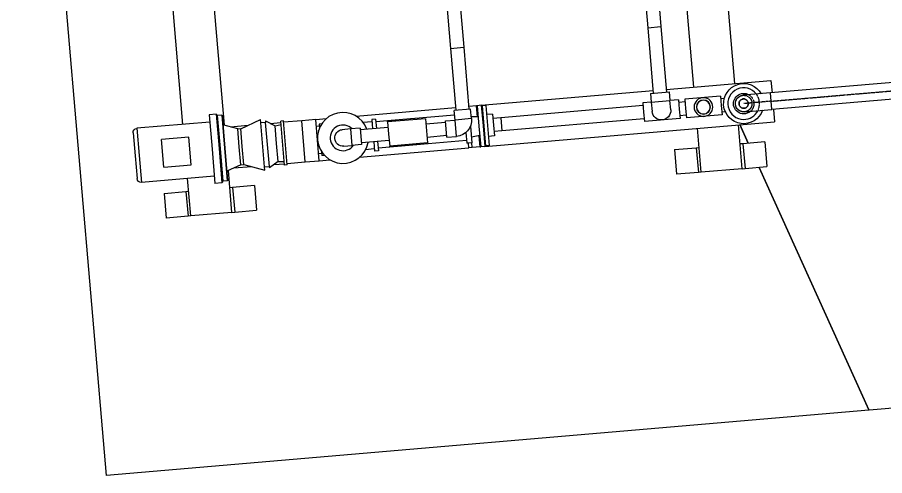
# Model space of a CAD drawing. Header units: millimetres. Extents: x 2383 to 246042, y -31587 to -6960.
# Drawn here: x 240308 to 243459, y -11200 to -9537 of the extents above; entities that cross this region are included whole.
import ezdxf

# ---------------------------------------------------------------- set-up
doc = ezdxf.new("R2010")
doc.units = ezdxf.units.MM
doc.header["$MEASUREMENT"] = 0
doc.linetypes.add('CENTER2', pattern=[1.125, 0.75, -0.125, 0.125, -0.125])
doc.linetypes.add('HIDDEN2', pattern=[0.1875, 0.125, -0.0625])
for name, color, linetype in [('Top (Plan) View-50-PES-D1-029', 4, 'Continuous'), ('Top (Plan) View-50-PES-D1-345', 170, 'Continuous'), ('Top (Plan) View-A-FLOR', 192, 'Continuous'), ('Top (Plan) View-CENTER', 1, 'CENTER2'), ('Top (Plan) View-CONST', 3, 'Continuous'), ('Top (Plan) View-HIDDEN', 7, 'HIDDEN2')]:
    doc.layers.add(name, color=color, linetype=linetype)

# ---------------------------------------------------------------- blocks, each defined once
blk = doc.blocks.new('*U271')
at = {"layer": 'Top (Plan) View-A-FLOR', "color": 0, "linetype": 'ByBlock', "lineweight": -2}
for p, q in [((240308.1, -7423.3), (241675, -7306.1)), ((241735.1, -7301), (241743.7, -7300.2)), ((241743.7, -7300.2), (242166.9, -8235.2)), ((240631.7, -11200.3), (240308.1, -7423.3)), ((242232.5, -8380.1), (242516.8, -9008.2)), ((242616.6, -9228.8), (242741.3, -9504.3)), ((242932.3, -9926.1), (242962.9, -9993.7)), ((243002.2, -10080.7), (243401.6, -10962.9)), ((243401.6, -10962.9), (240631.7, -11200.3))]:
    blk.add_line(p, q, dxfattribs=at)
blk = doc.blocks.new('*U272')
at = {"layer": 'Top (Plan) View-A-FLOR', "color": 0, "linetype": 'ByBlock', "lineweight": -2}
for p, q in [((242963.4, -9993.7), (242932.8, -9926)), ((243402.1, -10962.9), (243002.7, -10080.6)), ((245029.2, -10823.5), (243402.1, -10962.9))]:
    blk.add_line(p, q, dxfattribs=at)
blk = doc.blocks.new('*U308')
at = {"layer": 'Top (Plan) View-CONST', "color": 0, "linetype": 'ByBlock', "lineweight": -2}
for p, q in [((240746.3, -8015.6), (240895.8, -8002.8)), ((240924.1, -8334), (240895.8, -8002.8)), ((240773.3, -8330.9), (240746.3, -8015.6)), ((240992.4, -9131.1), (240938.2, -8498.5)), ((240841.6, -9128), (240790.1, -8527.2)), ((240909.8, -9925.1), (240858.4, -9324.3)), ((241060.6, -9928.2), (241006.5, -9295.6)), ((241087.7, -10244.6), (241074.7, -10092.7)), ((240938.3, -10257.4), (240926.6, -10121.4)), ((241087.7, -10244.6), (240938.3, -10257.4))]:
    blk.add_line(p, q, dxfattribs=at)
blk = doc.blocks.new('*U311')
at = {"layer": 'Top (Plan) View-CONST', "color": 0, "linetype": 'ByBlock', "lineweight": -2}
for p, q in [((242600.3, -7856.9), (242749.7, -7844.1)), ((242778.7, -8182.8), (242749.7, -7844.1)), ((242629.3, -8195.6), (242600.3, -7856.9)), ((242697.5, -8992.7), (242642.1, -8345.1)), ((242847, -8979.9), (242791.5, -8332.3)), ((242915.2, -9777), (242859.8, -9129.4)), ((242765.8, -9789.8), (242710.3, -9142.2)), ((242792.2, -10098.7), (242778.6, -9939.2)), ((242941.7, -10085.9), (242928, -9926.4)), ((242941.7, -10085.9), (242792.2, -10098.7))]:
    blk.add_line(p, q, dxfattribs=at)
blk = doc.blocks.new('*U331')
at = {"layer": 'Top (Plan) View-CONST', "color": 0, "linetype": 'ByBlock', "lineweight": -2}
for p, q in [((242512.7, -8578), (242560.6, -8573.9)), ((242512.7, -8578), (242550.2, -9015.4)), ((242560.6, -8573.9), (242598, -9011.3)), ((242556.8, -9093.2), (242598, -9574.3)), ((242604.7, -9089.1), (242645.9, -9570.2)), ((242598, -9574.3), (242645.9, -9570.2))]:
    blk.add_line(p, q, dxfattribs=at)
blk = doc.blocks.new('*U332')
at = {"layer": 'Top (Plan) View-CONST', "color": 0, "linetype": 'ByBlock', "lineweight": -2}
for p, q in [((241796.5, -8653.1), (241844.4, -8649)), ((241796.5, -8653.1), (241832.8, -9076.8)), ((241844.4, -8649), (241880.6, -9072.7)), ((241885.8, -9133.6), (241929.7, -9645.3)), ((241840.9, -9171.1), (241881.8, -9649.4)), ((241881.8, -9649.4), (241929.7, -9645.3))]:
    blk.add_line(p, q, dxfattribs=at)
blk = doc.blocks.new('*U352')
at = {"layer": 'Top (Plan) View-50-PES-D1-345', "color": 0, "linetype": 'ByBlock', "lineweight": -2}
for p, q in [((242598, -9574.3), (242645.9, -9570.2)), ((242598, -9574.3), (242618.4, -9812.4)), ((242645.9, -9570.2), (242666.3, -9808.4)), ((242608.5, -9813.3), (242676.2, -9807.5)), ((242608.5, -9813.3), (242611.1, -9844.2)), ((242676.2, -9807.5), (242678.9, -9838.4)), ((242862.4, -9822.7), (242732.9, -9833.8)), ((242862.4, -9822.7), (242865.3, -9856.5)), ((242879.1, -9821.2), (242879.2, -9822)), ((242879.5, -9821.2), (242879.1, -9821.2)), ((242010.2, -9856.5), (241996.8, -9857.6)), ((241996.8, -9857.6), (242003, -9930.4)), ((242010.2, -9856.5), (242016.4, -9929.2)), ((242581.1, -9856.8), (242064.1, -9901.1)), ((242611.1, -9844.2), (242580.2, -9846.8)), ((242580.2, -9846.8), (242583.1, -9880.7)), ((242611.1, -9844.2), (242678.9, -9838.4)), ((242611.1, -9844.2), (242614, -9878.1)), ((242709.7, -9835.7), (242678.9, -9838.4)), ((242681.8, -9872.3), (242678.9, -9838.4)), ((242709.7, -9835.7), (242712.6, -9869.6)), ((242733.7, -9843.7), (242710.6, -9845.7)), ((242732.9, -9833.8), (242735.8, -9867.6)), ((242876.1, -9831.5), (242863.3, -9832.6)), ((242865.3, -9856.5), (242868.2, -9890.4)), ((242034.5, -9887.5), (242013, -9889.4)), ((242034.5, -9887.5), (242037.9, -9927.4)), ((242583.1, -9880.7), (242586, -9914.6)), ((242712.6, -9869.6), (242715.5, -9903.5)), ((242737.8, -9891.5), (242714.7, -9893.5)), ((242735.8, -9867.6), (242738.7, -9901.5)), ((242868.2, -9890.4), (242738.7, -9901.5)), ((242880.1, -9879.4), (242867.4, -9880.5)), ((242884.9, -9888.2), (242884.9, -9889)), ((242885.3, -9889), (242884.9, -9889)), ((242064.1, -9901.1), (242035.8, -9903.5)), ((242064.1, -9901.1), (242068.2, -9948.9)), ((242585.2, -9904.6), (242068.2, -9948.9)), ((242715.5, -9903.5), (242586, -9914.6)), ((242003, -9930.4), (242009.3, -10003.1)), ((242016.4, -9929.2), (242022.6, -10002)), ((242037.9, -9927.4), (242041.3, -9967.2)), ((242068.2, -9948.9), (242039.9, -9951.3)), ((242041.3, -9967.2), (242019.8, -9969.1)), ((242022.6, -10002), (242009.3, -10003.1))]:
    blk.add_line(p, q, dxfattribs=at)
at = {"layer": 'Top (Plan) View-50-PES-D1-345', "color": 0, "linetype": 'ByBlock', "lineweight": -2, "extrusion": (0, 0, -1)}
for radius in [34, 25.5, 25]:
    blk.add_circle((-242800.6, -9862.1), radius, dxfattribs=at)
for centre, radius, start, end in [((-242946.8, -9849.6), 73, 199.5222, 150.6905), ((-242647.9, -9875.2), 34, 175.1064, 355.1064)]:
    blk.add_arc(centre, radius, start, end, dxfattribs=at)
blk = doc.blocks.new('*U353')
at = {"layer": 'Top (Plan) View-CONST', "color": 0, "linetype": 'ByBlock', "lineweight": -2}
for p, q in [((241881.8, -9649.4), (241929.7, -9645.3)), ((241881.8, -9649.4), (241901, -9873.9)), ((241929.7, -9645.3), (241948.9, -9869.8))]:
    blk.add_line(p, q, dxfattribs=at)
blk = doc.blocks.new('*U354')
at = {"layer": 'Top (Plan) View-CONST', "color": 0, "linetype": 'ByBlock', "lineweight": -2}
for p, q in [((241030.1, -9888.2), (241004.7, -9890.4)), ((241004.7, -9890.4), (241015.3, -10014.9)), ((241030.1, -9888.2), (241040.7, -10012.8)), ((241032.2, -9890), (241042.7, -10012.6)), ((241050.5, -9892), (241034.5, -9893.4)), ((241034.5, -9893.4), (241044.7, -10012.4)), ((241050.5, -9892), (241060.7, -10011.1)), ((241051.6, -9892.9), (241061.7, -10011)), ((241006.9, -9916.8), (240742.4, -9939.4)), ((241119.9, -9940.7), (241191.7, -9907.4)), ((241192.7, -9919.5), (241191.7, -9907.4)), ((241210.1, -9918), (241192.7, -9919.5)), ((241206.3, -10078.9), (241192.7, -9919.5)), ((241209.7, -9912.8), (241210.1, -9918)), ((241209.7, -9912.8), (241244.2, -9930.2)), ((241223.8, -10077.4), (241210.1, -9918)), ((241275, -9912.4), (241265.1, -9913.3)), ((241278.7, -10072.7), (241265.1, -9913.3)), ((241288.7, -10071.8), (241275, -9912.4)), ((241341.2, -9911.8), (241275.5, -9917.4)), ((241392, -9907.4), (241341.2, -9911.8)), ((241354, -10061.2), (241341.2, -9911.8)), ((241404.8, -10056.9), (241392, -9907.4)), ((241414, -9923.1), (241404.5, -9923.9)), ((241404.5, -9923.9), (241405.7, -9938.6)), ((241596.5, -9915.5), (241564.7, -9918.2)), ((241609.8, -9906.3), (241595.8, -9907.5)), ((241595.8, -9907.5), (241598.7, -9940.9)), ((241609.8, -9906.3), (241612.6, -9939.7)), ((241751.5, -9904.2), (241610.6, -9916.3)), ((241751.8, -9907.7), (241751.5, -9904.2)), ((240728.7, -9955.7), (240735.9, -10038.9)), ((240742.4, -9939.4), (240750.8, -10037.6)), ((241108.9, -9941.2), (241054.4, -9926.5)), ((241108.8, -9940.7), (241119.8, -9939.8)), ((241114.5, -10006.5), (241108.8, -9940.7)), ((241125.4, -10005.5), (241119.8, -9939.8)), ((241244.2, -9930.2), (241266.1, -9925.7)), ((241249.7, -9994.9), (241244.2, -9930.2)), ((241405.1, -9931.4), (241394.2, -9932.3)), ((240931.2, -9972), (240831.6, -9980.5)), ((240840.1, -10080.1), (240831.6, -9980.5)), ((240939.8, -10071.6), (240931.2, -9972)), ((241616.7, -9987.5), (241619.6, -10020.9)), ((241015.3, -10014.9), (241026, -10139.5)), ((241040.7, -10012.8), (241051.4, -10137.3)), ((241042.7, -10012.6), (241053.2, -10135.1)), ((241044.7, -10012.4), (241054.9, -10131.5)), ((241060.7, -10011.1), (241070.9, -10130.1)), ((241061.7, -10011), (241071.8, -10129)), ((241120.1, -10072.2), (241114.5, -10006.5)), ((241131.1, -10071.3), (241125.4, -10005.5)), ((241255.2, -10059.6), (241249.7, -9994.9)), ((241604.9, -10014.1), (241573.2, -10016.9)), ((241602.8, -9988.7), (241605.6, -10022.1)), ((241759.6, -9998.9), (241618.7, -10011)), ((241759.6, -9998.9), (241759.3, -9995.4)), ((240735.9, -10038.9), (240743, -10122.1)), ((240750.8, -10037.6), (240759.2, -10135.7)), ((241413.7, -10031), (241402.7, -10032)), ((241413, -10023.8), (241414.3, -10038.5)), ((241423.8, -10037.7), (241414.3, -10038.5)), ((241619.6, -10020.9), (241605.6, -10022.1)), ((240840.1, -10080.1), (240939.8, -10071.6)), ((241120.1, -10071.7), (241068.9, -10095.4)), ((241120.1, -10072.2), (241131.1, -10071.3)), ((241131, -10070.4), (241207.4, -10091)), ((241206.3, -10078.9), (241223.8, -10077.4)), ((241207.4, -10091), (241206.3, -10078.9)), ((241223.8, -10077.4), (241224.2, -10082.6)), ((241255.2, -10059.6), (241224.2, -10082.6)), ((241255.2, -10059.6), (241277.7, -10060.2)), ((241288.7, -10071.8), (241278.7, -10072.7)), ((241288.3, -10066.8), (241354, -10061.2)), ((241354, -10061.2), (241404.8, -10056.9)), ((241023.7, -10113.1), (240759.2, -10135.7)), ((241051.4, -10137.3), (241026, -10139.5)), ((241070.9, -10130.1), (241054.9, -10131.5))]:
    blk.add_line(p, q, dxfattribs=at)
at = {"layer": 'Top (Plan) View-CONST', "color": 0, "linetype": 'ByBlock', "lineweight": -2, "extrusion": (0, 0, -1)}
for centre, radius, start, end in [((-241030.2, -9890.2), 2, 85.1064, 175.1064), ((-241034.4, -9891.4), 2, 265.1064, 355.1064), ((-241050.6, -9893), 1, 85.1064, 175.1064), ((-240743.7, -9954.4), 15, 355.1064, 85.1064), ((-240757.9, -10120.8), 15, 265.1064, 355.1063), ((-241051.2, -10135.3), 2, 175.1064, 265.1064), ((-241055.1, -10133.5), 2, 355.1064, 85.1064), ((-241070.8, -10129.1), 1, 175.1064, 265.1064)]:
    blk.add_arc(centre, radius, start, end, dxfattribs=at)
blk = doc.blocks.new('*U356')
at = {"layer": 'Top (Plan) View-CONST', "color": 0, "linetype": 'ByBlock', "lineweight": -2}
for p, q in [((241518.4, -9941.8), (241488.6, -9944.3)), ((241553.3, -9938.8), (241518.4, -9941.8)), ((241518.4, -9941.8), (241523.6, -10001.5)), ((241553.3, -9938.8), (241558.4, -9998.5)), ((241654.9, -9936.1), (241553.8, -9944.7)), ((241658.9, -9983.9), (241557.9, -9992.6)), ((241493.7, -10004.1), (241523.6, -10001.5)), ((241558.4, -9998.5), (241523.6, -10001.5))]:
    blk.add_line(p, q, dxfattribs=at)
for radius, start, end in [(92.5, 19.9316, 184.8936), (46.5, 45.0714, 184.8936), (92.5, 184.8936, 349.8557), (46.5, 184.8936, 324.7159)]:
    blk.add_arc((241491.1, -9974.2), radius, start, end, dxfattribs=at)
at = {"layer": 'Top (Plan) View-CONST', "color": 0, "linetype": 'ByBlock', "lineweight": -2, "extrusion": (0, -5.25907e-32, -1)}
blk.add_arc((-241491.1, -9974.2), 30, 265.1064, 85.1064, dxfattribs=at)
blk = doc.blocks.new('*U357')
at = {"layer": 'Top (Plan) View-CONST', "color": 0, "linetype": 'ByBlock', "lineweight": -2}
for p, q in [((242665.4, -9798.4), (243045.9, -9765.8)), ((243045.9, -9765.8), (243049.7, -9810.5)), ((241993.6, -9855.9), (242617.6, -9802.5)), ((241538.7, -9894.9), (241900.2, -9863.9)), ((243054.9, -9870.6), (243058.7, -9915.3)), ((241227.1, -9921.5), (241265.5, -9918.2)), ((241392, -9907.4), (241430.8, -9904.1)), ((242006.4, -10005.4), (243058.7, -9915.3)), ((241082, -9934), (241146.2, -9928.5)), ((241551.5, -10044.3), (241948.6, -10010.3)), ((241094.8, -10083.4), (241159, -10077.9)), ((241239.9, -10071), (241278.3, -10067.7)), ((241404.8, -10056.9), (241443.6, -10053.5))]:
    blk.add_line(p, q, dxfattribs=at)
blk = doc.blocks.new('*U358')
at = {"layer": 'Top (Plan) View-CONST', "color": 0, "linetype": 'ByBlock', "lineweight": -2}
for p, q in [((241976.7, -9857.4), (241948, -9859.8)), ((241978.7, -9857.2), (241976.7, -9857.4)), ((241980.2, -9898), (241976.7, -9857.4)), ((241993.6, -9855.9), (241978.7, -9857.2)), ((241978.7, -9857.2), (241985.1, -9931.9)), ((241993.6, -9855.9), (242000, -9930.6)), ((241896.6, -9891.8), (241652.8, -9912.7)), ((241653.1, -9916.2), (241652.8, -9912.7)), ((241982.2, -9898), (241957.3, -9897.4)), ((241937.8, -9954.2), (241941.2, -9993.4)), ((241953.9, -9931.2), (241959.1, -9991.8)), ((241985.1, -9931.9), (241991.5, -10006.6)), ((242000, -9930.6), (242006.4, -10005.4)), ((241940.3, -9983.4), (241661, -10007.3)), ((241988, -9965.8), (241957.4, -9971.9)), ((241989.5, -10006.8), (241986, -9966.2)), ((241661, -10007.3), (241660.7, -10003.8)), ((241947.1, -9992.9), (241941.2, -9993.4)), ((241959.1, -9991.8), (241947.1, -9992.9)), ((241948.6, -10010.3), (241947.1, -9992.9)), ((241960.6, -10009.3), (241948.6, -10010.3)), ((241960.6, -10009.3), (241959.1, -9991.8)), ((241989.5, -10006.8), (241960.6, -10009.3)), ((241989.5, -10006.8), (241991.5, -10006.6)), ((242006.4, -10005.4), (241991.5, -10006.6))]:
    blk.add_line(p, q, dxfattribs=at)
blk = doc.blocks.new('*U359')
at = {"layer": 'Top (Plan) View-CONST', "color": 0, "linetype": 'ByBlock', "lineweight": -2}
for p, q in [((241954.9, -9869.3), (241895.1, -9874.4)), ((241898.1, -9909.3), (241895.1, -9874.4)), ((241957.8, -9904.1), (241954.9, -9869.3)), ((241863.2, -9912.2), (241898.1, -9909.3)), ((241868.3, -9972), (241863.2, -9912.2)), ((241957.8, -9904.1), (241898.1, -9909.3)), ((241903.2, -9969), (241898.1, -9909.3)), ((241868.3, -9972), (241903.2, -9969))]:
    blk.add_line(p, q, dxfattribs=at)
at = {"layer": 'Top (Plan) View-CONST', "color": 0, "linetype": 'ByBlock', "lineweight": -2, "extrusion": (0, 0, -1)}
blk.add_arc((-241898.1, -9909.3), 60, 175.1064, 265.1064, dxfattribs=at)
blk = doc.blocks.new('*U360')
at = {"layer": 'Top (Plan) View-50-PES-D1-345', "color": 0, "linetype": 'ByBlock', "lineweight": -2}
for start, end in [(36.5473, 270), (270, 333.24)]:
    blk.add_arc((242946.8, -9849.6), 57.5, start, end, dxfattribs=at)
at = {"layer": 'Top (Plan) View-50-PES-D1-345', "color": 0, "linetype": 'ByBlock', "lineweight": -2, "extrusion": (0, 0, -1)}
for start, end in [(270, 120.8439), (229.3689, 270)]:
    blk.add_arc((-242946.8, -9849.6), 37.2, start, end, dxfattribs=at)
at = {"layer": 'Top (Plan) View-HIDDEN'}
blk.add_circle((242946.8, -9849.6), 16.9, dxfattribs=at)
at = {"layer": 'Top (Plan) View-HIDDEN', "extrusion": (0, 0, -1)}
blk.add_arc((-242946.8, -9849.6), 37.2, 120.8439, 229.3689, dxfattribs=at)
at = {"layer": 'Top (Plan) View-HIDDEN'}
blk.add_arc((242946.8, -9849.6), 57.5, 333.24, 36.5473, dxfattribs=at)
blk = doc.blocks.new('*U361')
at = {"layer": 'Top (Plan) View-CONST', "color": 0, "linetype": 'ByBlock', "lineweight": -2}
for p, q in [((241790.6, -9904.4), (241653.1, -9916.2)), ((241653.1, -9916.2), (241656.9, -9960)), ((241790.6, -9904.4), (241794.4, -9948.2)), ((241863.7, -9918.2), (241792.3, -9924.3)), ((241794.4, -9948.2), (241798.2, -9992.1)), ((241656.9, -9960), (241660.7, -10003.8)), ((241867.8, -9966), (241796.4, -9972.1)), ((241798.2, -9992.1), (241660.7, -10003.8))]:
    blk.add_line(p, q, dxfattribs=at)
blk = doc.blocks.new('*U362')
at = {"layer": 'Top (Plan) View-50-PES-D1-029', "color": 0, "linetype": 'ByBlock', "lineweight": -2}
for p, q in [((243043.9, -9811), (242944.2, -9819.5)), ((243049, -9871.1), (243043.9, -9811)), ((242949.4, -9879.6), (243049, -9871.1))]:
    blk.add_line(p, q, dxfattribs=at)
at = {"layer": 'Top (Plan) View-50-PES-D1-029', "color": 0, "linetype": 'ByBlock', "lineweight": -2, "extrusion": (0, 0, -1)}
blk.add_arc((-242946.8, -9849.6), 30.2, 265.1064, 85.1064, dxfattribs=at)
at = {"layer": 'Top (Plan) View-CENTER'}
blk.add_line((243046.4, -9841), (242946.8, -9849.6), dxfattribs=at)
at = {"layer": 'Top (Plan) View-HIDDEN', "extrusion": (0, 0, -1)}
for start, end in [(85.1064, 175.1064), (175.1064, 265.1064)]:
    blk.add_arc((-242946.8, -9849.6), 30.2, start, end, dxfattribs=at)
blk = doc.blocks.new('*U363')
at = {"layer": 'Top (Plan) View-50-PES-D1-029', "color": 0, "linetype": 'ByBlock', "lineweight": -2}
for p, q in [((244165.2, -9715), (243043.9, -9811)), ((244165.2, -9715), (244167.8, -9745)), ((244167.8, -9745), (244170.3, -9775.1)), ((244170.3, -9775.1), (243049, -9871.1)), ((243046.4, -9841), (243043.9, -9811)), ((243049, -9871.1), (243046.4, -9841))]:
    blk.add_line(p, q, dxfattribs=at)
at = {"layer": 'Top (Plan) View-CENTER'}
blk.add_line((243046.4, -9841), (244167.8, -9745), dxfattribs=at)
blk = doc.blocks.new('*U364')
at = {"layer": 'Top (Plan) View-HIDDEN'}
blk.add_circle((242946.8, -9849.6), 30.1, dxfattribs=at)
at = {"layer": 'Top (Plan) View-HIDDEN', "extrusion": (0, 0, -1)}
blk.add_circle((-242946.8, -9849.6), 16.9, dxfattribs=at)
blk = doc.blocks.new('*U367')
at = {"layer": 'Top (Plan) View-CONST', "color": 0, "linetype": 'ByBlock', "lineweight": -2}
for p, q in [((240840.9, -10175.4), (240920.6, -10168.6)), ((240840.9, -10175.4), (240848.6, -10265.1)), ((240920.6, -10168.6), (240930.6, -10167.7)), ((240920.6, -10168.6), (240928.3, -10258.2)), ((240928.3, -10258.2), (240848.6, -10265.1)), ((240938.3, -10257.4), (240928.3, -10258.2))]:
    blk.add_line(p, q, dxfattribs=at)
blk = doc.blocks.new('*U368')
at = {"layer": 'Top (Plan) View-CONST', "color": 0, "linetype": 'ByBlock', "lineweight": -2}
for p, q in [((241090, -10154.1), (241080, -10154.9)), ((241169.7, -10147.3), (241090, -10154.1)), ((241090, -10154.1), (241097.7, -10243.7)), ((241169.7, -10147.3), (241177.4, -10236.9)), ((241097.7, -10243.7), (241177.4, -10236.9)), ((241087.7, -10244.6), (241097.7, -10243.7))]:
    blk.add_line(p, q, dxfattribs=at)
blk = doc.blocks.new('*U369')
at = {"layer": 'Top (Plan) View-CONST', "color": 0, "linetype": 'ByBlock', "lineweight": -2}
for p, q in [((242694.9, -10016.7), (242774.6, -10009.8)), ((242694.9, -10016.7), (242702.6, -10106.3)), ((242774.6, -10009.8), (242784.6, -10009)), ((242774.6, -10009.8), (242782.3, -10099.5)), ((242782.3, -10099.5), (242702.6, -10106.3)), ((242792.2, -10098.7), (242782.3, -10099.5))]:
    blk.add_line(p, q, dxfattribs=at)
blk = doc.blocks.new('*U370')
at = {"layer": 'Top (Plan) View-CONST', "color": 0, "linetype": 'ByBlock', "lineweight": -2}
for p, q in [((242944, -9995.3), (242934, -9996.2)), ((243023.7, -9988.5), (242944, -9995.3)), ((242944, -9995.3), (242951.6, -10085)), ((243023.7, -9988.5), (243031.4, -10078.2)), ((242951.6, -10085), (243031.4, -10078.2)), ((242941.7, -10085.9), (242951.6, -10085))]:
    blk.add_line(p, q, dxfattribs=at)

msp = doc.modelspace()

# ---------------------------------------------------------------- block references
at = {"layer": 'Top (Plan) View-50-PES-D1-029'}
for name in ['*U363', '*U362', '*U364']:
    msp.add_blockref(name, (0, 0), dxfattribs=at)
at = {"layer": 'Top (Plan) View-50-PES-D1-345'}
for name in ['*U352', '*U360']:
    msp.add_blockref(name, (0, 0), dxfattribs=at)
at = {"layer": 'Top (Plan) View-A-FLOR'}
for name in ['*U272', '*U271']:
    msp.add_blockref(name, (0, 0), dxfattribs=at)
at = {"layer": 'Top (Plan) View-CONST'}
for name in ['*U311', '*U308', '*U331', '*U332', '*U353', '*U357', '*U358', '*U354', '*U356', '*U359', '*U361', '*U369', '*U370', '*U367', '*U368']:
    msp.add_blockref(name, (0, 0), dxfattribs=at)

doc.saveas('drawing.dxf')
